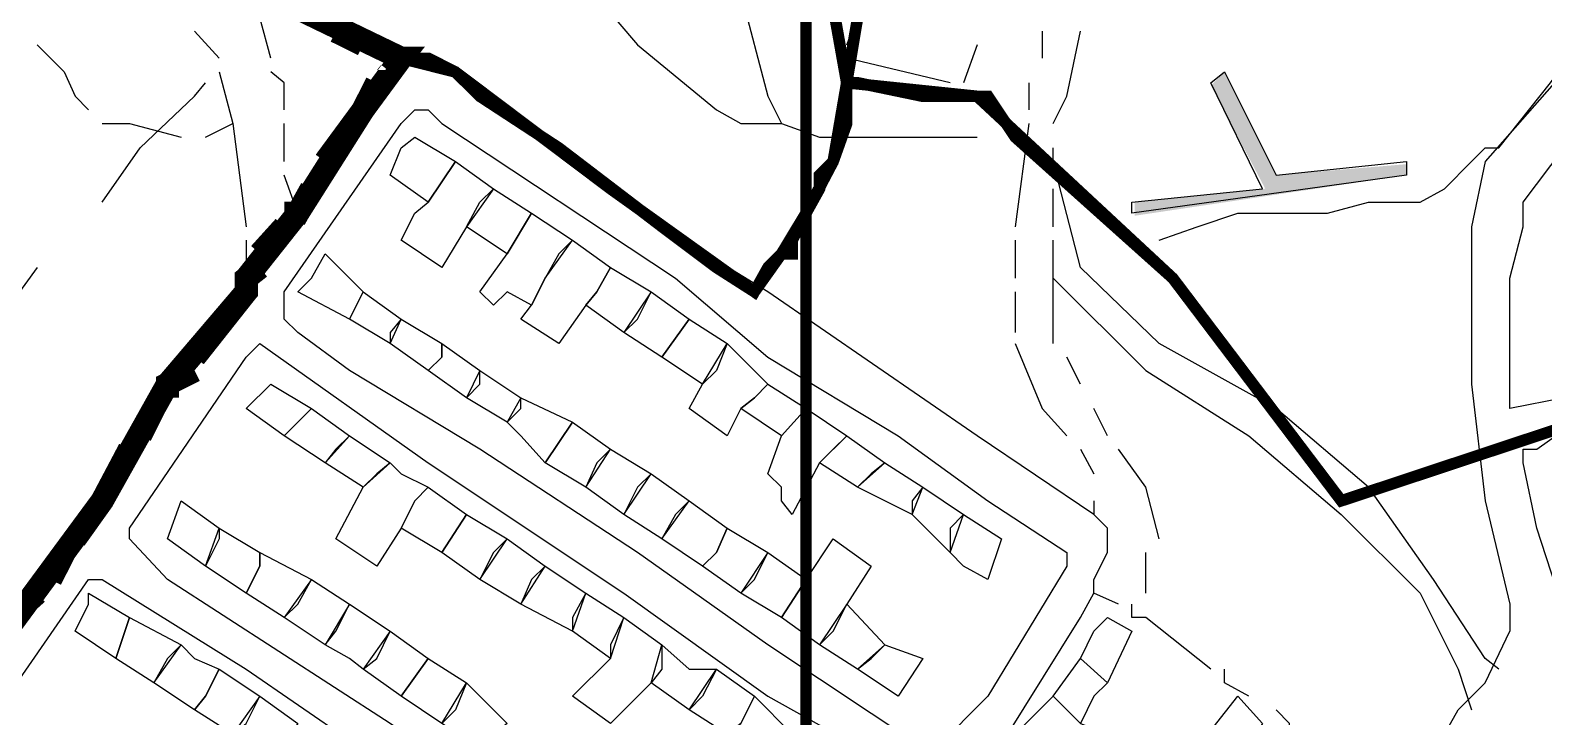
# Model space of a CAD drawing. Header units: millimetres. Extents: x -3588 to 75209, y -3737 to 38254.
# Drawn here: x 27767.7 to 27924.9, y 6017 to 6088.4 of the extents above; entities that cross this region are included whole.
import ezdxf

# ---------------------------------------------------------------- set-up
doc = ezdxf.new("R2010")
doc.units = ezdxf.units.MM
doc.layers.add('H', color=250, linetype='Continuous')
doc.layers.add('P', color=253, linetype='Continuous')

msp = doc.modelspace()

# ---------------------------------------------------------------- hatches: boundary and pattern name
at = {"layer": 'H', "linetype": 'Continuous'}
msp.add_hatch(color=256, dxfattribs=at).paths.add_polyline_path([(27882.403, 6069.063), (27882.403, 6070.471), (27895.958, 6071.879), (27890.309, 6082.602), (27891.717, 6084.01), (27897.078, 6073.288), (27910.634, 6074.424), (27910.634, 6073.288), (27882.403, 6069.063), (27882.403, 6069.063)])

# ---------------------------------------------------------------- linework, layer by layer
at = {"layer": 'P'}
for points, const_width in [([(27848.251, -785.456), (27848.251, 8540.772)], 1.2), ([(27803.649, 6086.843), (27772.313, 6101.806), (27772.313, 6103.215), (27720.942, 6131.445), (27683.109, 6151.77), (27670.69, 6158.539), (27650.365, 6173.503), (27630.04, 6180.273), (27607.171, 6195.236), (27586.846, 6205.958), (27571.883, 6214.152), (27548.742, 6227.708)], 1.2), ([(28111.336, 6104.335), (28046.137, 6085.435), (27981.21, 6065.11), (27903.864, 6039.424), (27886.356, 6062.565), (27869.984, 6077.241), (27867.151, 6081.482), (27864.623, 6081.482), (27860.382, 6081.482), (27853.612, 6082.89), (27852.476, 6082.89), (27853.612, 6089.659)], 1.2), ([(27760.167, 6019.099), (27775.13, 6039.424), (27781.916, 6051.555), (27790.094, 6061.157), (27790.094, 6062.565), (27795.455, 6069.335), (27802.24, 6080.073), (27806.177, 6085.435), (27772.313, 6101.806)], 2.417), ([(27851.068, 6090.796), (27852.476, 6082.89), (27851.068, 6074.696), (27848.251, 6069.335), (27845.706, 6065.11), (27842.89, 6061.157), (27827.926, 6071.879), (27811.827, 6084.01), (27806.177, 6085.435), (27803.649, 6086.843)], 1.2), ([(27802.24, 6086.843), (27799.408, 6088.251)], 2.417), ([(27805.057, 6084.01), (27806.177, 6085.435), (27805.057, 6085.435)], 2.417), ([(27798.287, 6074.696), (27802.24, 6080.073), (27803.649, 6082.89)], 2.417), ([(27794.047, 6069.335), (27795.455, 6069.335), (27796.863, 6071.879)], 2.417), ([(27791.502, 6065.11), (27794.047, 6067.926)], 2.417), ([(27784.732, 6054.371), (27790.094, 6061.157), (27790.094, 6062.565), (27791.502, 6063.685)], 2.417), ([(27781.916, 6050.146), (27781.916, 6051.555), (27784.732, 6052.963)], 2.417), ([(27779.083, 6046.193), (27780.491, 6049.01)], 2.417), ([(27772.313, 6035.471), (27775.13, 6039.424), (27777.963, 6044.785)], 2.417), ([(27769.769, 6031.23), (27771.177, 6034.047)], 2.417), ([(27765.528, 6027.277), (27768.361, 6029.822)], 2.417)]:
    msp.add_lwpolyline(points, dxfattribs=dict(at, const_width=const_width))
for points in [[(28005.488, 6260.163), (28005.488, 6257.618), (28002.943, 6246.608), (27995.885, 6218.393), (27989.1, 6189.875), (27983.739, 6166.733), (27979.786, 6150.634), (27978.377, 6141.047), (27976.969, 6137.094), (27973.016, 6130.309), (27966.246, 6120.723), (27954.1, 6107.168), (27941.681, 6097.565), (27927.005, 6084.01), (27918.811, 6074.696), (27917.403, 6067.926), (27917.403, 6051.555), (27918.811, 6039.424), (27921.356, 6028.685), (27921.356, 6025.869)], [(27884.948, 6066.518), (27888.901, 6067.926), (27893.126, 6069.335), (27897.078, 6069.335), (27902.44, 6069.335), (27906.681, 6070.471), (27912.042, 6070.471), (27914.586, 6071.879), (27917.403, 6074.696), (27918.811, 6076.12), (27920.236, 6076.12), (27925.597, 6082.89), (27929.55, 6088.251), (27934.911, 6093.612), (27941.681, 6097.565), (27943.089, 6098.974)], [(27822.565, 6096.445), (27830.743, 6086.843), (27838.937, 6080.073), (27841.466, 6078.649), (27844.298, 6078.649)], [(27951.283, 6058.324), (27940.561, 6055.796), (27927.005, 6050.146), (27921.356, 6049.01), (27921.356, 6052.963), (27921.356, 6056.916), (27921.356, 6062.565), (27922.764, 6067.926), (27922.764, 6070.471), (27927.005, 6076.12), (27930.958, 6080.073), (27936.32, 6086.843), (27947.33, 6095.021)], [(27792.638, 6085.435), (27791.502, 6089.659), (27787.277, 6093.612)], [(27841.466, 6093.612), (27841.466, 6092.204), (27844.298, 6081.482)], [(27852.476, 6086.843), (27853.612, 6089.659), (27852.476, 6090.796), (27851.068, 6090.796), (27846.827, 6092.204)], [(27784.732, 6088.251), (27787.277, 6085.435)], [(27872.801, 6088.251), (27872.801, 6085.435)], [(27873.937, 6078.649), (27875.345, 6081.482), (27876.754, 6088.251)], [(27768.361, 6086.843), (27771.177, 6084.01), (27772.313, 6081.482), (27773.722, 6080.073)], [(27866.031, 6086.843), (27864.623, 6082.89)], [(27844.298, 6061.157), (27833.288, 6067.926), (27822.565, 6076.12), (27814.371, 6081.482), (27811.827, 6084.01), (27809.01, 6085.435), (27806.177, 6085.435), (27802.24, 6080.073), (27795.455, 6069.335)], [(27863.215, 6082.89), (27852.476, 6085.435)], [(27787.277, 6084.01), (27788.685, 6078.649)], [(27794.047, 6080.073), (27794.047, 6082.89), (27792.638, 6084.01)], [(27882.115, 6069.335), (27882.115, 6070.471), (27895.67, 6071.879), (27890.309, 6082.89), (27891.717, 6084.01), (27897.078, 6073.288), (27910.634, 6074.696), (27910.634, 6073.288), (27882.115, 6069.335), (27882.115, 6069.335)], [(27775.13, 6070.471), (27779.083, 6076.12), (27784.732, 6081.482), (27785.853, 6082.89)], [(27871.392, 6082.89), (27871.392, 6080.073)], [(27844.298, 6081.482), (27845.706, 6078.649)], [(27932.367, 6019.099), (27930.958, 6020.507), (27928.126, 6024.46), (27924.189, 6036.591), (27922.764, 6043.361), (27922.764, 6044.785), (27924.189, 6044.785), (27928.126, 6047.602), (27945.922, 6052.963), (27970.199, 6061.157), (27991.932, 6067.926), (28013.665, 6074.696), (28036.807, 6081.482), (28037.943, 6081.482), (28039.351, 6081.482), (28040.76, 6081.482), (28047.545, 6058.324), (28047.545, 6055.796), (28031.174, 6050.146), (28000.11, 6040.832), (27956.644, 6027.277), (27934.911, 6020.507), (27933.775, 6019.099), (27932.367, 6019.099)], [(27794.047, 6058.324), (27794.047, 6059.749), (27794.047, 6061.157), (27806.177, 6078.649), (27807.602, 6080.073), (27809.01, 6080.073), (27810.418, 6078.649), (27834.696, 6062.565), (27844.298, 6054.371), (27857.837, 6046.193), (27867.151, 6039.424), (27875.345, 6034.047), (27875.345, 6032.638), (27867.151, 6019.099), (27861.79, 6013.722), (27860.382, 6013.722), (27844.298, 6024.46), (27830.743, 6034.047), (27814.371, 6044.785), (27800.816, 6052.963), (27795.455, 6056.916), (27794.047, 6058.324)], [(27775.13, 6078.649), (27777.963, 6078.649), (27783.324, 6077.241)], [(27785.853, 6077.241), (27788.685, 6078.649)], [(27788.685, 6078.649), (27790.094, 6067.926)], [(27794.047, 6074.696), (27794.047, 6077.241), (27794.047, 6078.649)], [(27806.177, 6076.12), (27807.602, 6077.241), (27811.827, 6074.696), (27809.01, 6070.471), (27805.057, 6073.288), (27806.177, 6076.12)], [(27844.298, 6078.649), (27845.706, 6078.649)], [(27845.706, 6078.649), (27849.659, 6077.241), (27866.031, 6077.241)], [(27871.392, 6078.649), (27869.984, 6067.926)], [(27873.937, 6073.288), (27873.937, 6074.696), (27873.937, 6076.12)], [(27807.602, 6069.335), (27809.01, 6070.471), (27811.827, 6074.696), (27815.78, 6071.879), (27812.963, 6067.926), (27810.418, 6063.685), (27806.177, 6066.518), (27807.602, 6069.335)], [(27920.236, 6021.916), (27918.811, 6023.036), (27913.45, 6031.23), (27906.681, 6040.832), (27897.078, 6049.01), (27884.948, 6055.796), (27876.754, 6063.685), (27873.937, 6074.696)], [(27795.455, 6069.335), (27794.047, 6073.288)], [(27814.371, 6070.471), (27815.78, 6071.879), (27819.732, 6069.335), (27817.188, 6065.11), (27812.963, 6067.926), (27814.371, 6070.471)], [(27873.937, 6067.926), (27873.937, 6070.471), (27873.937, 6071.879)], [(27795.455, 6069.335), (27790.094, 6062.565)], [(27822.565, 6065.11), (27821.141, 6062.565), (27819.732, 6059.749), (27817.188, 6061.157), (27815.78, 6059.749), (27814.371, 6061.157), (27817.188, 6065.11), (27819.732, 6069.335), (27823.973, 6066.518), (27822.565, 6065.11)], [(27790.094, 6066.518), (27790.094, 6062.565)], [(27826.502, 6061.157), (27825.382, 6059.749), (27822.565, 6055.796), (27818.612, 6058.324), (27819.732, 6059.749), (27821.141, 6062.565), (27823.973, 6066.518), (27827.926, 6063.685), (27826.502, 6061.157)], [(27869.984, 6066.518), (27869.984, 6062.565)], [(27873.937, 6055.796), (27873.937, 6058.324), (27873.937, 6065.11), (27873.937, 6066.518)], [(27796.863, 6062.565), (27798.287, 6065.11), (27802.24, 6061.157), (27800.816, 6058.324), (27795.455, 6061.157), (27796.863, 6062.565)], [(27768.361, 6063.685), (27765.528, 6059.749), (27764.408, 6056.916), (27761.591, 6055.796), (27758.758, 6051.555), (27756.214, 6047.602)], [(27826.502, 6061.157), (27827.926, 6063.685), (27832.151, 6061.157), (27829.335, 6056.916), (27825.382, 6059.749), (27826.502, 6061.157)], [(27790.094, 6062.565), (27790.094, 6061.157), (27781.916, 6051.555), (27775.13, 6039.424), (27760.167, 6019.099), (27748.036, 6000.183), (27735.889, 5982.387), (27715.564, 5955.292), (27710.203, 5945.978), (27705.978, 5940.617), (27703.433, 5933.847), (27702.025, 5927.062), (27702.025, 5918.884), (27704.554, 5912.098), (27707.386, 5901.088), (27708.795, 5898.559), (27710.203, 5895.726), (27711.339, 5890.365), (27730.528, 5878.234), (27733.072, 5880.763), (27734.481, 5879.643), (27726.303, 5868.632)], [(27873.937, 6062.565), (27883.539, 6052.963), (27894.262, 6046.193), (27903.864, 6037.999), (27912.042, 6029.822), (27915.995, 6021.916), (27917.403, 6017.675)], [(27805.057, 6056.916), (27805.057, 6055.796), (27800.816, 6058.324), (27802.24, 6061.157), (27806.177, 6058.324), (27805.057, 6056.916)], [(27830.743, 6058.324), (27832.151, 6061.157), (27836.104, 6058.324), (27833.288, 6054.371), (27829.335, 6056.916), (27830.743, 6058.324)], [(27878.162, 6037.999), (27866.031, 6046.193), (27844.298, 6061.157)], [(27869.984, 6061.157), (27869.984, 6056.916)], [(27810.418, 6054.371), (27809.01, 6052.963), (27805.057, 6055.796), (27806.177, 6058.324), (27810.418, 6055.796), (27810.418, 6054.371)], [(27838.937, 6052.963), (27837.513, 6051.555), (27833.288, 6054.371), (27836.104, 6058.324), (27840.057, 6055.796), (27838.937, 6052.963)], [(27777.963, 6035.471), (27777.963, 6036.591), (27790.094, 6054.371), (27791.502, 6055.796), (27809.01, 6043.361), (27829.335, 6029.822), (27844.298, 6019.099), (27856.429, 6012.314), (27857.837, 6010.905), (27859.262, 6009.497), (27857.837, 6008.361), (27851.068, 5995.942), (27846.827, 5990.58), (27845.706, 5989.172), (27844.298, 5989.172), (27822.565, 6004.136), (27805.057, 6016.266), (27781.916, 6031.23), (27777.963, 6035.471)], [(27810.418, 6054.371), (27810.418, 6055.796), (27814.371, 6052.963), (27812.963, 6050.146), (27809.01, 6052.963), (27810.418, 6054.371)], [(27842.89, 6050.146), (27841.466, 6049.01), (27840.057, 6046.193), (27836.104, 6049.01), (27837.513, 6051.555), (27840.057, 6055.796), (27844.298, 6051.555), (27842.89, 6050.146)], [(27869.984, 6055.796), (27872.801, 6049.01), (27875.345, 6046.193)], [(27876.754, 6051.555), (27875.345, 6054.371)], [(27814.371, 6051.555), (27814.371, 6052.963), (27818.612, 6050.146), (27817.188, 6047.602), (27812.963, 6050.146), (27814.371, 6051.555)], [(27795.455, 6047.602), (27794.047, 6046.193), (27790.094, 6049.01), (27792.638, 6051.555), (27796.863, 6049.01), (27795.455, 6047.602)], [(27842.89, 6050.146), (27844.298, 6051.555), (27848.251, 6049.01), (27845.706, 6046.193), (27841.466, 6049.01), (27842.89, 6050.146)], [(27799.408, 6044.785), (27798.287, 6043.361), (27794.047, 6046.193), (27796.863, 6049.01), (27800.816, 6046.193), (27799.408, 6044.785)], [(27818.612, 6049.01), (27818.612, 6050.146), (27823.973, 6047.602), (27821.141, 6043.361), (27818.612, 6046.193), (27817.188, 6047.602), (27818.612, 6049.01)], [(27851.068, 6044.785), (27849.659, 6043.361), (27846.827, 6037.999), (27845.706, 6039.424), (27845.706, 6040.832), (27844.298, 6042.24), (27845.706, 6046.193), (27848.251, 6049.01), (27852.476, 6046.193), (27851.068, 6044.785)], [(27879.586, 6046.193), (27878.162, 6049.01)], [(27826.502, 6043.361), (27825.382, 6040.832), (27821.141, 6043.361), (27823.973, 6047.602), (27827.926, 6044.785), (27826.502, 6043.361)], [(27803.649, 6042.24), (27802.24, 6040.832), (27798.287, 6043.361), (27800.816, 6046.193), (27805.057, 6043.361), (27803.649, 6042.24)], [(27855.021, 6042.24), (27853.612, 6040.832), (27849.659, 6043.361), (27852.476, 6046.193), (27856.429, 6043.361), (27855.021, 6042.24)], [(27830.743, 6040.832), (27829.335, 6037.999), (27825.382, 6040.832), (27827.926, 6044.785), (27832.151, 6042.24), (27830.743, 6040.832)], [(27876.754, 6044.785), (27878.162, 6042.24)], [(27884.948, 6035.471), (27883.539, 6040.832), (27880.707, 6044.785)], [(27807.602, 6039.424), (27806.177, 6036.591), (27803.649, 6032.638), (27799.408, 6035.471), (27802.24, 6040.832), (27805.057, 6043.361), (27806.177, 6042.24), (27809.01, 6040.832), (27807.602, 6039.424)], [(27859.262, 6039.424), (27859.262, 6037.999), (27853.612, 6040.832), (27856.429, 6043.361), (27860.382, 6040.832), (27859.262, 6039.424)], [(27834.696, 6037.999), (27833.288, 6035.471), (27829.335, 6037.999), (27832.151, 6042.24), (27836.104, 6039.424), (27834.696, 6037.999)], [(27807.602, 6039.424), (27809.01, 6040.832), (27812.963, 6037.999), (27810.418, 6034.047), (27806.177, 6036.591), (27807.602, 6039.424)], [(27863.215, 6036.591), (27863.215, 6034.047), (27859.262, 6037.999), (27860.382, 6040.832), (27864.623, 6037.999), (27863.215, 6036.591)], [(27787.277, 6035.471), (27785.853, 6032.638), (27781.916, 6035.471), (27783.324, 6039.424), (27787.277, 6036.591), (27787.277, 6035.471)], [(27815.78, 6034.047), (27814.371, 6031.23), (27810.418, 6034.047), (27812.963, 6037.999), (27817.188, 6035.471), (27815.78, 6034.047)], [(27838.937, 6034.047), (27837.513, 6032.638), (27833.288, 6035.471), (27836.104, 6039.424), (27840.057, 6036.591), (27838.937, 6034.047)], [(27864.623, 6032.638), (27863.215, 6034.047), (27864.623, 6037.999), (27868.576, 6035.471), (27867.151, 6031.23), (27864.623, 6032.638)], [(27878.162, 6039.424), (27878.162, 6037.999)], [(27878.162, 6029.822), (27878.162, 6031.23), (27879.586, 6034.047), (27879.586, 6035.471), (27879.586, 6036.591), (27878.162, 6037.999)], [(27791.502, 6032.638), (27790.094, 6029.822), (27785.853, 6032.638), (27787.277, 6036.591), (27791.502, 6034.047), (27791.502, 6032.638)], [(27838.937, 6034.047), (27840.057, 6036.591), (27844.298, 6034.047), (27841.466, 6029.822), (27837.513, 6032.638), (27838.937, 6034.047)], [(27819.732, 6031.23), (27818.612, 6028.685), (27814.371, 6031.23), (27817.188, 6035.471), (27821.141, 6032.638), (27819.732, 6031.23)], [(27845.706, 6027.277), (27848.251, 6031.23), (27851.068, 6035.471), (27855.021, 6032.638), (27852.476, 6028.685), (27849.659, 6024.46), (27845.706, 6027.277)], [(27791.502, 6032.638), (27791.502, 6034.047), (27796.863, 6031.23), (27794.047, 6027.277), (27790.094, 6029.822), (27791.502, 6032.638)], [(27842.89, 6031.23), (27844.298, 6034.047), (27848.251, 6031.23), (27845.706, 6027.277), (27841.466, 6029.822), (27842.89, 6031.23)], [(27883.539, 6029.822), (27883.539, 6031.23), (27883.539, 6034.047)], [(27823.973, 6027.277), (27823.973, 6025.869), (27818.612, 6028.685), (27821.141, 6032.638), (27825.382, 6029.822), (27823.973, 6027.277)], [(27826.502, 5966.303), (27806.177, 5981.266), (27790.094, 5991.989), (27771.177, 6005.544), (27762.999, 6010.905), (27761.591, 6010.905), (27761.591, 6012.314), (27761.591, 6013.722), (27773.722, 6031.23), (27775.13, 6031.23), (27790.094, 6021.916), (27811.827, 6006.952), (27837.513, 5989.172), (27841.466, 5986.628), (27842.89, 5985.219), (27836.104, 5975.617), (27830.743, 5967.711), (27829.335, 5966.303), (27827.926, 5966.303), (27826.502, 5966.303)], [(27795.455, 6028.685), (27796.863, 6031.23), (27800.816, 6028.685), (27798.287, 6024.46), (27794.047, 6027.277), (27795.455, 6028.685)], [(27773.722, 6028.685), (27773.722, 6029.822), (27777.963, 6027.277), (27776.538, 6023.036), (27772.313, 6025.869), (27773.722, 6028.685)], [(27799.408, 6025.869), (27800.816, 6028.685), (27805.057, 6025.869), (27802.24, 6021.916), (27800.816, 6023.036), (27798.287, 6024.46), (27799.408, 6025.869)], [(27827.926, 6024.46), (27827.926, 6023.036), (27823.973, 6025.869), (27825.382, 6029.822), (27829.335, 6027.277), (27827.926, 6024.46)], [(27844.298, 5979.858), (27846.827, 5982.387), (27863.215, 6005.544), (27876.754, 6027.277), (27878.162, 6029.822)], [(27851.068, 6025.869), (27852.476, 6028.685), (27856.429, 6024.46), (27853.612, 6021.916), (27849.659, 6024.46), (27851.068, 6025.869)], [(27880.707, 6028.685), (27878.162, 6029.822)], [(27882.115, 6027.277), (27882.115, 6028.685)], [(27882.115, 6027.277), (27882.115, 6028.685)], [(27781.916, 6023.036), (27780.491, 6020.507), (27776.538, 6023.036), (27777.963, 6027.277), (27783.324, 6024.46), (27781.916, 6023.036)], [(27833.288, 6021.916), (27832.151, 6020.507), (27827.926, 6016.266), (27823.973, 6019.099), (27827.926, 6023.036), (27829.335, 6027.277), (27833.288, 6024.46), (27833.288, 6021.916)], [(27878.162, 6025.869), (27879.586, 6027.277), (27882.115, 6025.869), (27879.586, 6020.507), (27876.754, 6023.036), (27878.162, 6025.869)], [(27890.309, 6021.916), (27883.539, 6027.277), (27882.115, 6027.277)], [(27803.649, 6023.036), (27805.057, 6025.869), (27809.01, 6023.036), (27806.177, 6019.099), (27802.24, 6021.916), (27803.649, 6023.036)], [(27914.586, 6015.146), (27915.995, 6017.675), (27918.811, 6020.507), (27921.356, 6025.869)], [(27785.853, 6019.099), (27784.732, 6017.675), (27780.491, 6020.507), (27783.324, 6024.46), (27784.732, 6023.036), (27787.277, 6021.916), (27785.853, 6019.099)], [(27837.513, 6019.099), (27836.104, 6017.675), (27832.151, 6020.507), (27833.288, 6024.46), (27836.104, 6021.916), (27838.937, 6021.916), (27837.513, 6019.099)], [(27855.021, 6023.036), (27856.429, 6024.46), (27860.382, 6023.036), (27857.837, 6019.099), (27853.612, 6021.916), (27855.021, 6023.036)], [(27811.827, 6017.675), (27810.418, 6016.266), (27806.177, 6019.099), (27809.01, 6023.036), (27812.963, 6020.507), (27811.827, 6017.675)], [(27878.162, 6019.099), (27876.754, 6016.266), (27873.937, 6019.099), (27876.754, 6023.036), (27879.586, 6020.507), (27878.162, 6019.099)], [(27785.853, 6019.099), (27787.277, 6021.916), (27791.502, 6019.099), (27788.685, 6015.146), (27784.732, 6017.675), (27785.853, 6019.099)], [(27841.466, 6016.266), (27840.057, 6015.146), (27836.104, 6017.675), (27838.937, 6021.916), (27842.89, 6019.099), (27841.466, 6016.266)], [(27894.262, 6019.099), (27891.717, 6020.507), (27891.717, 6021.916)], [(27790.094, 6016.266), (27791.502, 6019.099), (27795.455, 6016.266), (27792.638, 6012.314), (27788.685, 6015.146), (27790.094, 6016.266)], [(27815.78, 6015.146), (27814.371, 6013.722), (27810.418, 6016.266), (27812.963, 6020.507), (27817.188, 6016.266), (27815.78, 6015.146)], [(27841.466, 6016.266), (27842.89, 6019.099), (27846.827, 6015.146), (27844.298, 6012.314), (27840.057, 6015.146), (27841.466, 6016.266)], [(27876.754, 6016.266), (27879.586, 6015.146), (27876.754, 6010.905), (27873.937, 6012.314), (27869.984, 6015.146), (27873.937, 6019.099), (27876.754, 6016.266)], [(27891.717, 6012.314), (27888.901, 6013.722), (27893.126, 6019.099), (27895.67, 6016.266), (27893.126, 6012.314), (27891.717, 6012.314)], [(27898.487, 6015.146), (27898.487, 6016.266), (27897.078, 6017.675)]]:
    msp.add_lwpolyline(points, dxfattribs=at)
at = {"layer": 'P', "color": 254, "const_width": 1.2}
msp.add_lwpolyline([(27760.167, 6019.099), (27775.13, 6039.424), (27781.916, 6051.555), (27790.094, 6061.157), (27790.094, 6062.565), (27795.455, 6069.335), (27802.24, 6080.073), (27806.177, 6085.435), (27809.01, 6085.435), (27811.827, 6084.01), (27814.371, 6081.482), (27822.565, 6076.12), (27833.288, 6067.926), (27838.937, 6063.685), (27842.89, 6061.157), (27844.298, 6063.685), (27845.706, 6065.11), (27846.827, 6065.11), (27846.827, 6066.518), (27848.251, 6069.335), (27849.659, 6071.879), (27849.659, 6073.288), (27851.068, 6074.696), (27852.476, 6078.649), (27852.476, 6082.89), (27866.031, 6081.482), (27886.356, 6062.565), (27903.864, 6039.424), (27981.21, 6065.11)], dxfattribs=at)

doc.saveas('drawing.dxf')
